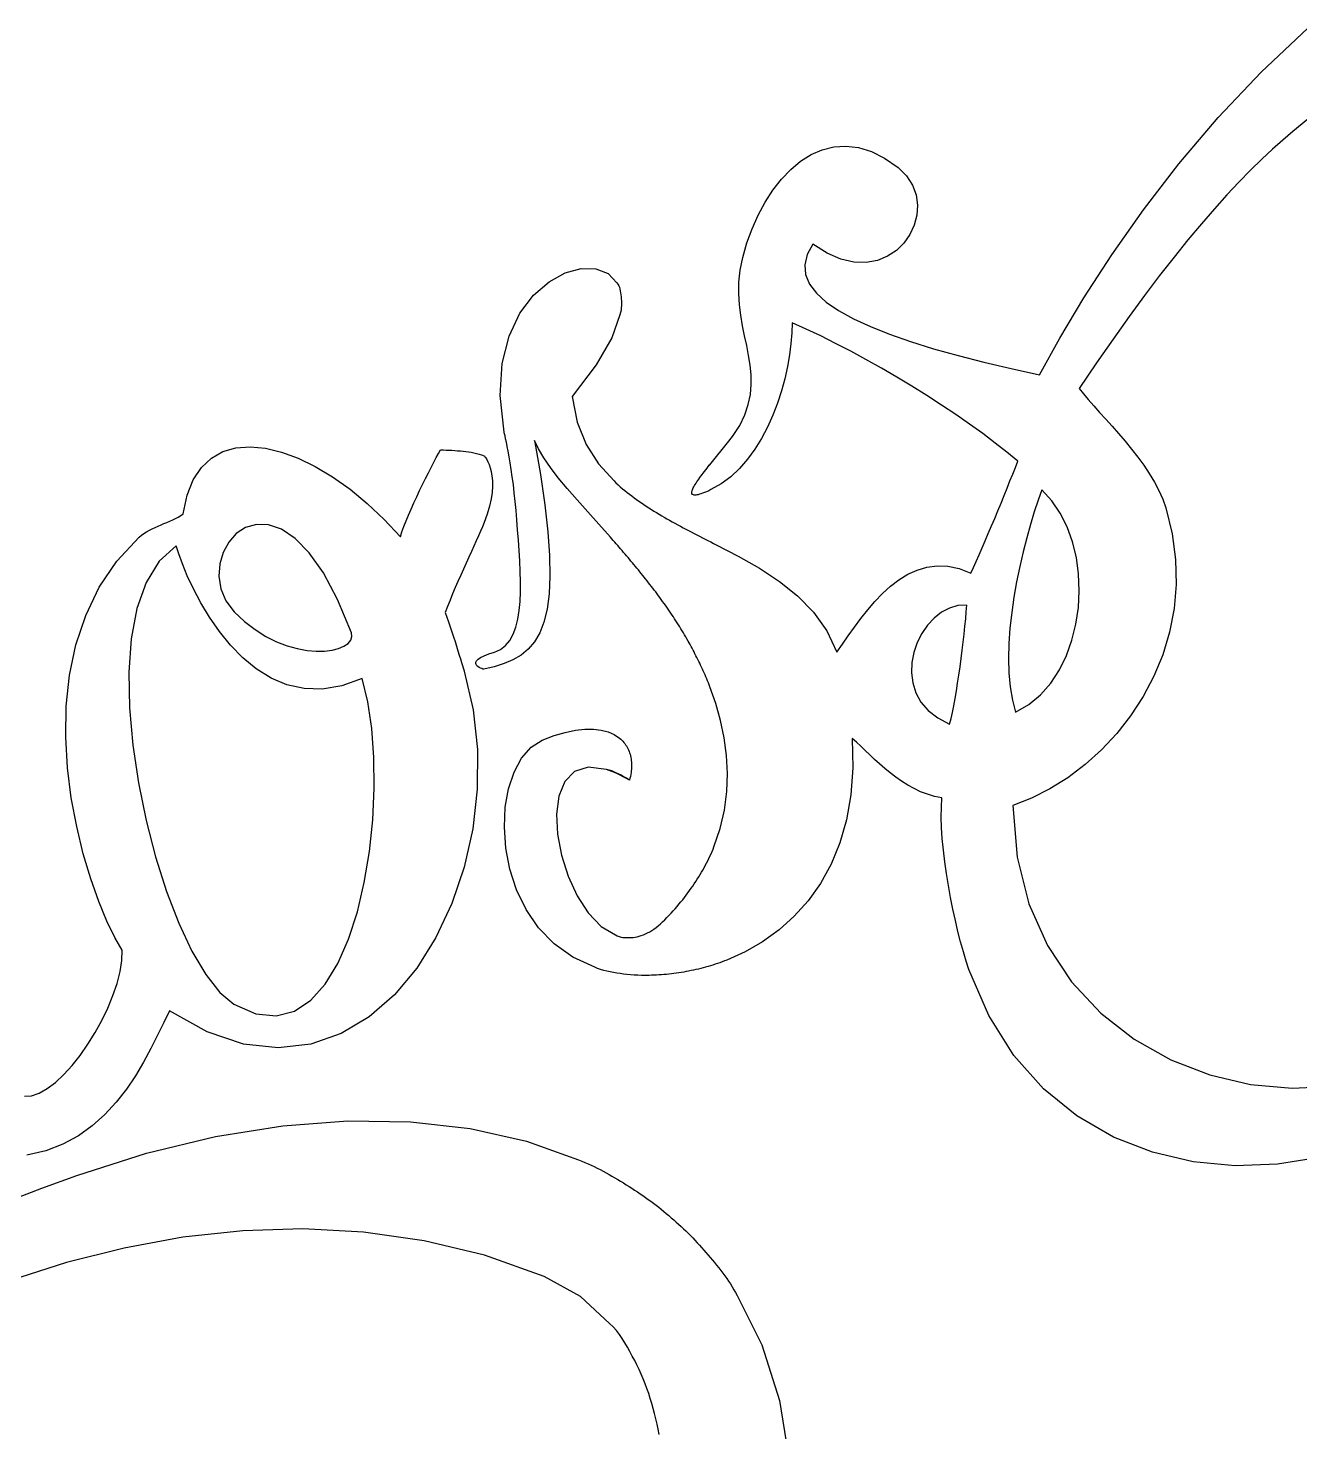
# Model space of a CAD drawing. Extents: x 23 to 503, y 214 to 344.
# Drawn here: x 122.5 to 176.7, y 262.5 to 322.3 of the extents above; entities that cross this region are included whole.
import ezdxf

# ---------------------------------------------------------------- set-up
doc = ezdxf.new("R2010")
doc.units = 0
doc.layers.add('Layer_1', color=7, linetype='CONTINUOUS')

msp = doc.modelspace()

# ---------------------------------------------------------------- linework, layer by layer
at = {"layer": 'Layer_1', "color": 1}
for points in [[(151.598418, 303.775517), (151.836388, 304.067753), (152.074982, 304.360842), (152.303548, 304.646842), (152.511444, 304.917808), (152.688016, 305.1658), (152.822616, 305.382873), (153.039868, 305.836061), (153.188046, 306.275997), (153.275978, 306.705352), (153.312487, 307.126797), (153.306391, 307.543004), (153.266521, 307.956644), (153.2017, 308.370391), (153.120753, 308.786914), (153.032497, 309.208886), (152.945761, 309.638978), (152.869369, 310.079863), (152.812143, 310.534211), (152.782908, 311.004695), (152.790471, 311.493986), (152.843687, 312.004755), (152.951363, 312.539675), (153.131545, 313.165316), (153.352551, 313.773475), (153.6123, 314.356882), (153.90872, 314.90827), (154.239736, 315.420366), (154.603275, 315.885902), (154.99726, 316.297608), (155.419617, 316.648214), (155.868271, 316.930449), (156.341149, 317.137045), (156.836172, 317.260731), (157.351267, 317.294238), (157.884362, 317.230295), (158.433381, 317.061634), (158.996247, 316.780982), (159.570886, 316.381073), (159.930798, 316.026876), (160.185227, 315.633422), (160.340003, 315.213421), (160.400972, 314.779583), (160.373963, 314.344616), (160.264819, 313.921229), (160.079377, 313.522133), (159.823472, 313.160035), (159.502943, 312.847647), (159.123626, 312.597676), (158.69136, 312.422832), (158.211983, 312.335825), (157.691331, 312.349363), (157.13524, 312.476157), (156.549547, 312.728915), (155.940094, 313.120347), (155.694163, 312.669692), (155.594132, 312.234975), (155.633028, 311.815704), (155.803877, 311.411387), (156.09971, 311.021533), (156.513553, 310.645652), (157.038435, 310.28325), (157.667381, 309.933838), (158.393424, 309.596923), (159.209585, 309.272013), (160.108897, 308.958619), (161.084387, 308.656247), (162.129083, 308.364408), (163.23601, 308.082608), (164.398198, 307.810357), (165.608675, 307.547164), (166.469348, 309.109194), (167.493834, 310.825951), (168.681442, 312.660852), (170.031478, 314.577314), (171.543249, 316.538752), (173.216068, 318.508585), (175.049239, 320.450227), (177.04207, 322.327098)], [(151.598418, 303.775517), (151.836388, 304.067753), (152.074982, 304.360842), (152.303548, 304.646842), (152.511444, 304.917808), (152.688016, 305.1658), (152.822616, 305.382873), (153.039868, 305.836061), (153.188046, 306.275997), (153.275978, 306.705352), (153.312487, 307.126797), (153.306391, 307.543004), (153.266521, 307.956644), (153.2017, 308.370391), (153.120753, 308.786914), (153.032497, 309.208886), (152.945761, 309.638978), (152.869369, 310.079863), (152.812143, 310.534211), (152.782908, 311.004695), (152.790471, 311.493986), (152.843687, 312.004755), (152.951363, 312.539675), (153.131545, 313.165316), (153.352551, 313.773475), (153.6123, 314.356882), (153.90872, 314.90827), (154.239736, 315.420366), (154.603275, 315.885902), (154.99726, 316.297608), (155.419617, 316.648214), (155.868271, 316.930449), (156.341149, 317.137045), (156.836172, 317.260731), (157.351267, 317.294238), (157.884362, 317.230295), (158.433381, 317.061634), (158.996247, 316.780982), (159.570886, 316.381073), (159.930798, 316.026876), (160.185227, 315.633422), (160.340003, 315.213421), (160.400972, 314.779583), (160.373963, 314.344616), (160.264819, 313.921229), (160.079377, 313.522133), (159.823472, 313.160035), (159.502943, 312.847647), (159.123626, 312.597676), (158.69136, 312.422832), (158.211983, 312.335825), (157.691331, 312.349363), (157.13524, 312.476157), (156.549547, 312.728915), (155.940094, 313.120347), (155.694163, 312.669692), (155.594132, 312.234975), (155.633028, 311.815704), (155.803877, 311.411387), (156.09971, 311.021533), (156.513553, 310.645652), (157.038435, 310.28325), (157.667381, 309.933838), (158.393424, 309.596923), (159.209585, 309.272013), (160.108897, 308.958619), (161.084387, 308.656247), (162.129083, 308.364408), (163.23601, 308.082608), (164.398198, 307.810357), (165.608675, 307.547164), (166.469348, 309.109194), (167.493834, 310.825951), (168.681442, 312.660852), (170.031478, 314.577314), (171.543249, 316.538752), (173.216068, 318.508585), (175.049239, 320.450227), (177.04207, 322.327098)], [(177.047991, 318.440357), (176.405924, 317.911057), (175.980372, 317.552065), (175.538356, 317.159724), (175.079296, 316.73189), (174.602606, 316.266418), (174.107709, 315.761163), (173.59402, 315.213981), (173.060961, 314.622727), (172.50795, 313.985258), (171.934403, 313.299426), (171.339741, 312.56309), (170.723382, 311.774104), (170.084747, 310.930323), (169.423249, 310.029603), (168.738313, 309.069799), (168.029354, 308.048767), (167.29579, 306.964362), (167.476588, 306.732824), (167.68419, 306.484861), (167.91428, 306.22152), (168.162554, 305.943848), (168.424696, 305.652891), (168.6964, 305.349695), (168.97335, 305.035307), (169.251238, 304.710774), (169.525752, 304.377141), (169.792582, 304.035456), (170.047418, 303.686764), (170.285946, 303.332113), (170.503858, 302.972548), (170.696842, 302.609116), (170.860587, 302.242863), (170.990785, 301.874837), (171.263397, 300.764106), (171.406992, 299.673804), (171.429767, 298.608606), (171.339911, 297.573192), (171.145626, 296.572237), (170.855112, 295.61042), (170.476565, 294.692416), (170.018185, 293.822905), (169.488169, 293.006562), (168.894715, 292.248066), (168.246021, 291.552092), (167.550284, 290.92332), (166.815702, 290.366425), (166.050476, 289.886085), (165.262803, 289.486977), (164.460877, 289.173779), (164.648608, 286.977262), (165.153272, 284.990436), (165.939656, 283.21732), (166.97255, 281.661933), (168.216738, 280.328294), (169.637013, 279.220421), (171.198162, 278.342333), (172.864969, 277.69805), (174.602227, 277.29159), (176.374724, 277.126972), (178.147243, 277.208216)], [(177.047991, 318.440357), (176.405924, 317.911057), (175.980372, 317.552065), (175.538356, 317.159724), (175.079296, 316.73189), (174.602606, 316.266418), (174.107709, 315.761163), (173.59402, 315.213981), (173.060961, 314.622727), (172.50795, 313.985258), (171.934403, 313.299426), (171.339741, 312.56309), (170.723382, 311.774104), (170.084747, 310.930323), (169.423249, 310.029603), (168.738313, 309.069799), (168.029354, 308.048767), (167.29579, 306.964362), (167.476588, 306.732824), (167.68419, 306.484861), (167.91428, 306.22152), (168.162554, 305.943848), (168.424696, 305.652891), (168.6964, 305.349695), (168.97335, 305.035307), (169.251238, 304.710774), (169.525752, 304.377141), (169.792582, 304.035456), (170.047418, 303.686764), (170.285946, 303.332113), (170.503858, 302.972548), (170.696842, 302.609116), (170.860587, 302.242863), (170.990785, 301.874837), (171.263397, 300.764106), (171.406992, 299.673804), (171.429767, 298.608606), (171.339911, 297.573192), (171.145626, 296.572237), (170.855112, 295.61042), (170.476565, 294.692416), (170.018185, 293.822905), (169.488169, 293.006562), (168.894715, 292.248066), (168.246021, 291.552092), (167.550284, 290.92332), (166.815702, 290.366425), (166.050476, 289.886085), (165.262803, 289.486977), (164.460877, 289.173779), (164.648608, 286.977262), (165.153272, 284.990436), (165.939656, 283.21732), (166.97255, 281.661933), (168.216738, 280.328294), (169.637013, 279.220421), (171.198162, 278.342333), (172.864969, 277.69805), (174.602227, 277.29159), (176.374724, 277.126972), (178.147243, 277.208216)], [(147.307387, 300.6207), (146.816039, 301.173253), (146.341327, 301.703886), (145.890302, 302.21195), (145.470002, 302.696795), (145.087475, 303.157771), (144.749766, 303.594227), (144.463914, 304.005514), (144.236968, 304.390981), (144.075968, 304.749978), (144.322399, 303.294098), (144.508821, 301.99722), (144.63717, 300.849435), (144.709391, 299.840833), (144.727425, 298.961505), (144.693217, 298.201541), (144.608708, 297.551031), (144.475838, 297.000068), (144.296553, 296.53874), (144.072791, 296.157138), (143.806491, 295.845354), (143.499603, 295.593477), (143.154064, 295.391597), (142.77182, 295.229807), (142.354808, 295.098195), (141.904971, 294.986853), (141.89388, 294.990227), (141.864055, 295.000218), (141.820646, 295.01663), (141.768813, 295.039268), (141.713712, 295.067936), (141.660499, 295.102437), (141.614333, 295.142576), (141.580368, 295.188157), (141.563773, 295.238984), (141.569671, 295.294862), (141.603256, 295.355594), (141.669668, 295.420985), (141.774068, 295.490838), (141.921611, 295.564959), (142.117453, 295.64315), (142.366752, 295.725217), (142.623246, 295.83803), (142.839271, 296.005241), (143.017867, 296.22202), (143.162079, 296.48354), (143.274948, 296.784974), (143.359522, 297.121492), (143.418842, 297.488266), (143.455954, 297.880469), (143.473904, 298.293272), (143.475597, 298.721847), (143.464336, 299.161367), (143.443057, 299.607002), (143.414775, 300.053925), (143.382548, 300.497307), (143.349418, 300.932322), (143.318428, 301.354139), (143.287022, 301.759659), (143.251089, 302.148159), (143.211533, 302.518376), (143.169259, 302.86905), (143.125167, 303.198919), (143.080167, 303.506721), (143.035158, 303.791196), (142.99105, 304.051081), (142.948742, 304.285116), (142.909143, 304.492039), (142.873154, 304.670588), (142.841681, 304.819503), (142.815632, 304.937521), (142.795904, 305.023381), (142.783402, 305.075823), (142.779028, 305.093583), (142.606968, 306.662003), (142.691031, 308.029872), (142.986413, 309.198078), (143.448312, 310.167509), (144.03193, 310.939051), (144.69246, 311.513594), (145.385107, 311.892025), (146.065065, 312.075232), (146.687534, 312.064101), (147.207712, 311.859522), (147.580799, 311.462383)], [(147.307387, 300.6207), (146.816039, 301.173253), (146.341327, 301.703886), (145.890302, 302.21195), (145.470002, 302.696795), (145.087475, 303.157771), (144.749766, 303.594227), (144.463914, 304.005514), (144.236968, 304.390981), (144.075968, 304.749978), (144.322399, 303.294098), (144.508821, 301.99722), (144.63717, 300.849435), (144.709391, 299.840833), (144.727425, 298.961505), (144.693217, 298.201541), (144.608708, 297.551031), (144.475838, 297.000068), (144.296553, 296.53874), (144.072791, 296.157138), (143.806491, 295.845354), (143.499603, 295.593477), (143.154064, 295.391597), (142.77182, 295.229807), (142.354808, 295.098195), (141.904971, 294.986853), (141.89388, 294.990227), (141.864055, 295.000218), (141.820646, 295.01663), (141.768813, 295.039268), (141.713712, 295.067936), (141.660499, 295.102437), (141.614333, 295.142576), (141.580368, 295.188157), (141.563773, 295.238984), (141.569671, 295.294862), (141.603256, 295.355594), (141.669668, 295.420985), (141.774068, 295.490838), (141.921611, 295.564959), (142.117453, 295.64315), (142.366752, 295.725217), (142.623246, 295.83803), (142.839271, 296.005241), (143.017867, 296.22202), (143.162079, 296.48354), (143.274948, 296.784974), (143.359522, 297.121492), (143.418842, 297.488266), (143.455954, 297.880469), (143.473904, 298.293272), (143.475597, 298.721847), (143.464336, 299.161367), (143.443057, 299.607002), (143.414775, 300.053925), (143.382548, 300.497307), (143.349418, 300.932322), (143.318428, 301.354139), (143.287022, 301.759659), (143.251089, 302.148159), (143.211533, 302.518376), (143.169259, 302.86905), (143.125167, 303.198919), (143.080167, 303.506721), (143.035158, 303.791196), (142.99105, 304.051081), (142.948742, 304.285116), (142.909143, 304.492039), (142.873154, 304.670588), (142.841681, 304.819503), (142.815632, 304.937521), (142.795904, 305.023381), (142.783402, 305.075823), (142.779028, 305.093583), (142.606968, 306.662003), (142.691031, 308.029872), (142.986413, 309.198078), (143.448312, 310.167509), (144.03193, 310.939051), (144.69246, 311.513594), (145.385107, 311.892025), (146.065065, 312.075232), (146.687534, 312.064101), (147.207712, 311.859522), (147.580799, 311.462383)], [(147.706489, 310.093973), (147.369493, 309.124478), (146.706198, 307.965973), (145.671805, 306.619346), (145.890127, 305.528551), (146.275803, 304.577268), (146.8069, 303.74731), (147.461481, 303.020489)], [(147.706489, 310.093973), (147.369493, 309.124478), (146.706198, 307.965973), (145.671805, 306.619346), (145.890127, 305.528551), (146.275803, 304.577268), (146.8069, 303.74731), (147.461481, 303.020489)], [(151.81884, 300.296883), (152.753647, 299.806949), (153.658381, 299.292839), (154.511104, 298.736367), (155.289882, 298.119344), (155.972775, 297.423584), (156.537846, 296.630898), (156.963164, 295.723099), (157.198608, 296.0598), (157.447132, 296.416191), (157.709416, 296.784446), (157.986137, 297.156738), (158.277975, 297.525242), (158.585608, 297.88213), (158.909712, 298.219576), (159.250973, 298.529755), (159.610061, 298.804839), (159.987657, 299.037002), (160.384442, 299.218418), (160.801092, 299.34126), (161.238288, 299.397701), (161.696708, 299.379917), (162.177027, 299.28008), (162.679928, 299.090363), (162.790079, 299.330085), (162.906989, 299.59001), (163.029629, 299.867468), (163.156965, 300.159792), (163.287972, 300.464314), (163.421619, 300.778365), (163.556874, 301.099278), (163.692707, 301.424385), (163.828092, 301.751017), (163.961995, 302.076506), (164.09339, 302.398185), (164.221242, 302.713385), (164.344522, 303.019439), (164.462206, 303.313677), (164.573258, 303.593433), (164.67665, 303.856038), (164.21529, 304.240572), (163.716425, 304.634391), (163.184098, 305.035062), (162.622349, 305.440153), (162.035219, 305.847233), (161.426751, 306.25387), (160.800991, 306.657631), (160.161978, 307.056085), (159.51375, 307.4468), (158.860357, 307.827344), (158.205836, 308.195285), (157.554233, 308.548192), (156.909584, 308.883631), (156.275938, 309.199173), (155.657333, 309.492384), (155.057811, 309.760832), (155.044264, 309.334261), (155.006271, 308.876489), (154.943282, 308.393686), (154.854741, 307.892025), (154.740085, 307.377676), (154.598759, 306.856811), (154.430202, 306.335601), (154.233857, 305.820216), (154.009166, 305.316829), (153.755567, 304.83161), (153.472504, 304.370731), (153.159415, 303.940363), (152.815747, 303.546676), (152.440936, 303.195843), (152.034426, 302.894034), (151.595658, 302.647421)], [(151.81884, 300.296883), (152.753647, 299.806949), (153.658381, 299.292839), (154.511104, 298.736367), (155.289882, 298.119344), (155.972775, 297.423584), (156.537846, 296.630898), (156.963164, 295.723099), (157.198608, 296.0598), (157.447132, 296.416191), (157.709416, 296.784446), (157.986137, 297.156738), (158.277975, 297.525242), (158.585608, 297.88213), (158.909712, 298.219576), (159.250973, 298.529755), (159.610061, 298.804839), (159.987657, 299.037002), (160.384442, 299.218418), (160.801092, 299.34126), (161.238288, 299.397701), (161.696708, 299.379917), (162.177027, 299.28008), (162.679928, 299.090363), (162.790079, 299.330085), (162.906989, 299.59001), (163.029629, 299.867468), (163.156965, 300.159792), (163.287972, 300.464314), (163.421619, 300.778365), (163.556874, 301.099278), (163.692707, 301.424385), (163.828092, 301.751017), (163.961995, 302.076506), (164.09339, 302.398185), (164.221242, 302.713385), (164.344522, 303.019439), (164.462206, 303.313677), (164.573258, 303.593433), (164.67665, 303.856038), (164.21529, 304.240572), (163.716425, 304.634391), (163.184098, 305.035062), (162.622349, 305.440153), (162.035219, 305.847233), (161.426751, 306.25387), (160.800991, 306.657631), (160.161978, 307.056085), (159.51375, 307.4468), (158.860357, 307.827344), (158.205836, 308.195285), (157.554233, 308.548192), (156.909584, 308.883631), (156.275938, 309.199173), (155.657333, 309.492384), (155.057811, 309.760832), (155.044264, 309.334261), (155.006271, 308.876489), (154.943282, 308.393686), (154.854741, 307.892025), (154.740085, 307.377676), (154.598759, 306.856811), (154.430202, 306.335601), (154.233857, 305.820216), (154.009166, 305.316829), (153.755567, 304.83161), (153.472504, 304.370731), (153.159415, 303.940363), (152.815747, 303.546676), (152.440936, 303.195843), (152.034426, 302.894034), (151.595658, 302.647421)], [(122.326877, 276.783518), (122.631101, 276.803), (122.956391, 276.914142), (123.296985, 277.107881), (123.647121, 277.375153), (124.00103, 277.706894), (124.352956, 278.094042), (124.697129, 278.527532), (125.027789, 278.9983), (125.33917, 279.497284), (125.62551, 280.01542), (125.881048, 280.543644), (126.100016, 281.072893), (126.276656, 281.594103), (126.405197, 282.09821), (126.479884, 282.576152), (126.494955, 283.018864), (126.180523, 283.555386), (125.841565, 284.252731), (125.493611, 285.092544), (125.152184, 286.056468), (124.832813, 287.126148), (124.551025, 288.283225), (124.322343, 289.509344), (124.162301, 290.786149), (124.086417, 292.095282), (124.110236, 293.418388), (124.249259, 294.73711), (124.519024, 296.03309), (124.935059, 297.287974), (125.512889, 298.483403), (126.268043, 299.601023), (127.216044, 300.622476), (127.315321, 300.706697), (127.421366, 300.783747), (127.533239, 300.854524), (127.65, 300.919928), (127.770709, 300.980856), (127.894433, 301.038208), (128.020228, 301.092882), (128.147157, 301.145777), (128.274278, 301.197791), (128.400658, 301.249824), (128.525352, 301.302773), (128.647424, 301.357538), (128.765932, 301.415016), (128.879944, 301.476107), (128.988512, 301.54171), (129.090705, 301.612723), (129.259276, 302.408412), (129.52191, 303.066923), (129.870166, 303.593169), (130.295613, 303.99206), (130.789815, 304.26851), (131.34434, 304.427429), (131.950756, 304.473729), (132.600624, 304.412323), (133.285512, 304.248122), (133.996986, 303.986039), (134.726612, 303.630984), (135.465955, 303.18787), (136.206583, 302.661609), (136.940061, 302.057112), (137.657953, 301.379291), (138.351827, 300.633059), (138.420365, 300.845205), (138.502173, 301.072765), (138.595504, 301.31301), (138.698602, 301.563213), (138.809719, 301.820646), (138.927103, 302.082583), (139.049004, 302.346295), (139.173667, 302.609056), (139.299343, 302.868136), (139.424283, 303.120811), (139.546731, 303.364351), (139.664937, 303.596028), (139.777154, 303.813117), (139.881624, 304.012889), (139.9766, 304.192617), (140.06033, 304.349573), (140.185227, 304.343022), (140.308965, 304.336774), (140.431554, 304.330495), (140.553, 304.323851), (140.673311, 304.31651), (140.792496, 304.308137), (140.910561, 304.298397), (141.027514, 304.286956), (141.143363, 304.27348), (141.258118, 304.257636), (141.371783, 304.239091), (141.484367, 304.21751), (141.595879, 304.192561), (141.706326, 304.163909), (141.815716, 304.131219), (141.924055, 304.094159), (141.932832, 304.084093), (141.956849, 304.053607), (141.992581, 304.002279), (142.036515, 303.929683), (142.085136, 303.835392), (142.134931, 303.718982), (142.182387, 303.580029), (142.223987, 303.418105), (142.256219, 303.232787), (142.27558, 303.023648), (142.278543, 302.790264), (142.261582, 302.532208), (142.221198, 302.249057), (142.153874, 301.940384), (142.056096, 301.605765), (141.924351, 301.244774), (141.852114, 301.06879), (141.771116, 300.878946), (141.682337, 300.676392), (141.586749, 300.462274), (141.485324, 300.23774), (141.379039, 300.003938), (141.268868, 299.762015), (141.155781, 299.51312), (141.040756, 299.258399), (140.924768, 298.999002), (140.808786, 298.736075), (140.693792, 298.470766), (140.580751, 298.204223), (140.470644, 297.937594), (140.364441, 297.672027), (140.263121, 297.408668), (140.333798, 297.213514), (140.405248, 297.010049), (140.476729, 296.801157), (140.547511, 296.589722), (140.616853, 296.378628), (140.684024, 296.170759), (140.748289, 295.968999), (140.808913, 295.776233), (140.865157, 295.595344), (140.916287, 295.429216), (140.96157, 295.280734), (141.000266, 295.152781), (141.031646, 295.048242), (141.054957, 294.97), (141.069492, 294.92094), (141.074487, 294.903946), (141.074493, 294.903946), (141.074496, 294.903946), (141.074501, 294.903946), (141.074504, 294.903946), (141.07451, 294.903946), (141.074513, 294.903946), (141.074518, 294.903946), (141.074524, 294.903946), (141.074527, 294.903946), (141.074532, 294.903946), (141.074535, 294.903946), (141.074541, 294.903946), (141.074544, 294.903946), (141.074549, 294.903946), (141.074552, 294.903946), (141.074524, 294.903948)], [(122.326877, 276.783518), (122.631101, 276.803), (122.956391, 276.914142), (123.296985, 277.107881), (123.647121, 277.375153), (124.00103, 277.706894), (124.352956, 278.094042), (124.697129, 278.527532), (125.027789, 278.9983), (125.33917, 279.497284), (125.62551, 280.01542), (125.881048, 280.543644), (126.100016, 281.072893), (126.276656, 281.594103), (126.405197, 282.09821), (126.479884, 282.576152), (126.494955, 283.018864), (126.180523, 283.555386), (125.841565, 284.252731), (125.493611, 285.092544), (125.152184, 286.056468), (124.832813, 287.126148), (124.551025, 288.283225), (124.322343, 289.509344), (124.162301, 290.786149), (124.086417, 292.095282), (124.110236, 293.418388), (124.249259, 294.73711), (124.519024, 296.03309), (124.935059, 297.287974), (125.512889, 298.483403), (126.268043, 299.601023), (127.216044, 300.622476), (127.315321, 300.706697), (127.421366, 300.783747), (127.533239, 300.854524), (127.65, 300.919928), (127.770709, 300.980856), (127.894433, 301.038208), (128.020228, 301.092882), (128.147157, 301.145777), (128.274278, 301.197791), (128.400658, 301.249824), (128.525352, 301.302773), (128.647424, 301.357538), (128.765932, 301.415016), (128.879944, 301.476107), (128.988512, 301.54171), (129.090705, 301.612723), (129.259276, 302.408412), (129.52191, 303.066923), (129.870166, 303.593169), (130.295613, 303.99206), (130.789815, 304.26851), (131.34434, 304.427429), (131.950756, 304.473729), (132.600624, 304.412323), (133.285512, 304.248122), (133.996986, 303.986039), (134.726612, 303.630984), (135.465955, 303.18787), (136.206583, 302.661609), (136.940061, 302.057112), (137.657953, 301.379291), (138.351827, 300.633059), (138.420365, 300.845205), (138.502173, 301.072765), (138.595504, 301.31301), (138.698602, 301.563213), (138.809719, 301.820646), (138.927103, 302.082583), (139.049004, 302.346295), (139.173667, 302.609056), (139.299343, 302.868136), (139.424283, 303.120811), (139.546731, 303.364351), (139.664937, 303.596028), (139.777154, 303.813117), (139.881624, 304.012889), (139.9766, 304.192617), (140.06033, 304.349573), (140.185227, 304.343022), (140.308965, 304.336774), (140.431554, 304.330495), (140.553, 304.323851), (140.673311, 304.31651), (140.792496, 304.308137), (140.910561, 304.298397), (141.027514, 304.286956), (141.143363, 304.27348), (141.258118, 304.257636), (141.371783, 304.239091), (141.484367, 304.21751), (141.595879, 304.192561), (141.706326, 304.163909), (141.815716, 304.131219), (141.924055, 304.094159), (141.932832, 304.084093), (141.956849, 304.053607), (141.992581, 304.002279), (142.036515, 303.929683), (142.085136, 303.835392), (142.134931, 303.718982), (142.182387, 303.580029), (142.223987, 303.418105), (142.256219, 303.232787), (142.27558, 303.023648), (142.278543, 302.790264), (142.261582, 302.532208), (142.221198, 302.249057), (142.153874, 301.940384), (142.056096, 301.605765), (141.924351, 301.244774), (141.852114, 301.06879), (141.771116, 300.878946), (141.682337, 300.676392), (141.586749, 300.462274), (141.485324, 300.23774), (141.379039, 300.003938), (141.268868, 299.762015), (141.155781, 299.51312), (141.040756, 299.258399), (140.924768, 298.999002), (140.808786, 298.736075), (140.693792, 298.470766), (140.580751, 298.204223), (140.470644, 297.937594), (140.364441, 297.672027), (140.263121, 297.408668), (140.333798, 297.213514), (140.405248, 297.010049), (140.476729, 296.801157), (140.547511, 296.589722), (140.616853, 296.378628), (140.684024, 296.170759), (140.748289, 295.968999), (140.808913, 295.776233), (140.865157, 295.595344), (140.916287, 295.429216), (140.96157, 295.280734), (141.000266, 295.152781), (141.031646, 295.048242), (141.054957, 294.97), (141.069492, 294.92094), (141.074487, 294.903946), (141.074493, 294.903946), (141.074496, 294.903946), (141.074501, 294.903946), (141.074504, 294.903946), (141.07451, 294.903946), (141.074513, 294.903946), (141.074518, 294.903946), (141.074524, 294.903946), (141.074527, 294.903946), (141.074532, 294.903946), (141.074535, 294.903946), (141.074541, 294.903946), (141.074544, 294.903946), (141.074549, 294.903946), (141.074552, 294.903946), (141.074524, 294.903948)], [(164.586104, 293.155229), (165.151246, 293.486035), (165.650582, 293.904565), (166.084055, 294.399497), (166.45161, 294.959511), (166.75319, 295.573285), (166.988741, 296.229497), (167.158207, 296.916827), (167.261526, 297.623953), (167.298649, 298.339554), (167.269513, 299.052309), (167.174065, 299.750896), (167.01225, 300.423995), (166.784012, 301.060283), (166.48929, 301.648439), (166.128028, 302.177143), (165.700177, 302.635073), (165.543648, 302.19234), (165.382496, 301.700312), (165.220196, 301.165274), (165.060221, 300.59351), (164.906046, 299.991304), (164.761139, 299.364941), (164.62898, 298.720705), (164.513034, 298.064881), (164.416782, 297.403753), (164.343695, 296.743605), (164.297244, 296.090722), (164.280904, 295.451388), (164.298147, 294.831887), (164.352447, 294.238504), (164.447276, 293.677523), (164.586104, 293.155229)], [(164.586104, 293.155229), (165.151246, 293.486035), (165.650582, 293.904565), (166.084055, 294.399497), (166.45161, 294.959511), (166.75319, 295.573285), (166.988741, 296.229497), (167.158207, 296.916827), (167.261526, 297.623953), (167.298649, 298.339554), (167.269513, 299.052309), (167.174065, 299.750896), (167.01225, 300.423995), (166.784012, 301.060283), (166.48929, 301.648439), (166.128028, 302.177143), (165.700177, 302.635073), (165.543648, 302.19234), (165.382496, 301.700312), (165.220196, 301.165274), (165.060221, 300.59351), (164.906046, 299.991304), (164.761139, 299.364941), (164.62898, 298.720705), (164.513034, 298.064881), (164.416782, 297.403753), (164.343695, 296.743605), (164.297244, 296.090722), (164.280904, 295.451388), (164.298147, 294.831887), (164.352447, 294.238504), (164.447276, 293.677523), (164.586104, 293.155229)], [(136.264752, 296.545423), (135.677094, 297.969823), (135.073966, 299.099418), (134.466547, 299.958286), (133.866018, 300.570502), (133.283551, 300.960144), (132.73033, 301.151288), (132.217535, 301.16801), (131.756339, 301.034387), (131.357926, 300.774497), (131.033469, 300.412415), (130.794153, 299.972217), (130.651154, 299.477981), (130.615648, 298.953784), (130.698816, 298.4237), (130.911837, 297.911808), (131.26589, 297.442184), (131.709544, 297.027548), (132.162962, 296.679255), (132.620298, 296.393333), (133.075711, 296.165812), (133.523366, 295.99272), (133.957416, 295.870087), (134.372023, 295.793943), (134.761345, 295.760316), (135.119542, 295.765235), (135.44077, 295.80473), (135.719193, 295.874829), (135.948965, 295.971563), (136.12425, 296.09096), (136.239202, 296.22905), (136.287984, 296.381861), (136.264757, 296.545422), (136.264752, 296.545423)], [(136.264752, 296.545423), (135.677094, 297.969823), (135.073966, 299.099418), (134.466547, 299.958286), (133.866018, 300.570502), (133.283551, 300.960144), (132.73033, 301.151288), (132.217535, 301.16801), (131.756339, 301.034387), (131.357926, 300.774497), (131.033469, 300.412415), (130.794153, 299.972217), (130.651154, 299.477981), (130.615648, 298.953784), (130.698816, 298.4237), (130.911837, 297.911808), (131.26589, 297.442184), (131.709544, 297.027548), (132.162962, 296.679255), (132.620298, 296.393333), (133.075711, 296.165812), (133.523366, 295.99272), (133.957416, 295.870087), (134.372023, 295.793943), (134.761345, 295.760316), (135.119542, 295.765235), (135.44077, 295.80473), (135.719193, 295.874829), (135.948965, 295.971563), (136.12425, 296.09096), (136.239202, 296.22905), (136.287984, 296.381861), (136.264757, 296.545422), (136.264752, 296.545423)], [(128.799268, 300.253471), (128.067221, 299.594879), (127.511621, 298.689882), (127.119947, 297.575203), (126.879689, 296.287565), (126.778326, 294.863691), (126.803331, 293.340305), (126.942209, 291.75413), (127.182434, 290.141889), (127.511488, 288.540307), (127.916858, 286.986105), (128.386022, 285.516007), (128.906465, 284.166738), (129.465674, 282.975019), (130.051127, 281.977575), (130.650313, 281.211129), (131.250713, 280.712404), (132.196546, 280.301362), (133.05908, 280.213741), (133.838919, 280.416779), (134.536677, 280.877719), (135.152968, 281.5638), (135.6884, 282.442264), (136.143588, 283.480351), (136.519141, 284.645303), (136.815669, 285.904359), (137.033785, 287.224761), (137.1741, 288.573749), (137.237224, 289.918564), (137.223762, 291.226448), (137.134343, 292.46464), (136.969568, 293.600381), (136.730049, 294.600912), (135.852645, 294.279366), (135.024475, 294.139671), (134.245892, 294.162139), (133.517251, 294.327084), (132.838915, 294.614819), (132.211236, 295.005656), (131.634574, 295.479908), (131.109285, 296.017887), (130.635725, 296.599908), (130.214254, 297.206282), (129.845226, 297.817323), (129.528999, 298.413342), (129.265931, 298.974654), (129.056381, 299.481571), (128.900702, 299.914405), (128.799251, 300.25347), (128.799268, 300.253471)], [(128.799268, 300.253471), (128.067221, 299.594879), (127.511621, 298.689882), (127.119947, 297.575203), (126.879689, 296.287565), (126.778326, 294.863691), (126.803331, 293.340305), (126.942209, 291.75413), (127.182434, 290.141889), (127.511488, 288.540307), (127.916858, 286.986105), (128.386022, 285.516007), (128.906465, 284.166738), (129.465674, 282.975019), (130.051127, 281.977575), (130.650313, 281.211129), (131.250713, 280.712404), (132.196546, 280.301362), (133.05908, 280.213741), (133.838919, 280.416779), (134.536677, 280.877719), (135.152968, 281.5638), (135.6884, 282.442264), (136.143588, 283.480351), (136.519141, 284.645303), (136.815669, 285.904359), (137.033785, 287.224761), (137.1741, 288.573749), (137.237224, 289.918564), (137.223762, 291.226448), (137.134343, 292.46464), (136.969568, 293.600381), (136.730049, 294.600912), (135.852645, 294.279366), (135.024475, 294.139671), (134.245892, 294.162139), (133.517251, 294.327084), (132.838915, 294.614819), (132.211236, 295.005656), (131.634574, 295.479908), (131.109285, 296.017887), (130.635725, 296.599908), (130.214254, 297.206282), (129.845226, 297.817323), (129.528999, 298.413342), (129.265931, 298.974654), (129.056381, 299.481571), (128.900702, 299.914405), (128.799251, 300.25347), (128.799268, 300.253471)], [(161.772702, 292.650051), (161.831085, 292.887035), (161.889333, 293.150092), (161.947106, 293.435922), (162.004073, 293.74122), (162.059899, 294.062685), (162.114244, 294.397014), (162.166774, 294.740904), (162.217156, 295.091053), (162.265055, 295.444157), (162.310132, 295.796915), (162.352056, 296.146023), (162.390486, 296.48818), (162.425092, 296.820081), (162.455535, 297.138426), (162.481472, 297.43991), (162.502582, 297.721232), (162.126888, 297.703979), (161.765169, 297.599681), (161.423864, 297.418428), (161.109406, 297.170309), (160.828234, 296.865414), (160.586778, 296.513833), (160.391481, 296.125655), (160.248772, 295.710972), (160.165093, 295.279871), (160.146862, 294.842445), (160.200543, 294.408781), (160.332558, 293.988969), (160.549342, 293.593101), (160.857334, 293.231265), (161.262963, 292.913552), (161.772673, 292.650051), (161.772702, 292.650051)], [(161.772702, 292.650051), (161.831085, 292.887035), (161.889333, 293.150092), (161.947106, 293.435922), (162.004073, 293.74122), (162.059899, 294.062685), (162.114244, 294.397014), (162.166774, 294.740904), (162.217156, 295.091053), (162.265055, 295.444157), (162.310132, 295.796915), (162.352056, 296.146023), (162.390486, 296.48818), (162.425092, 296.820081), (162.455535, 297.138426), (162.481472, 297.43991), (162.502582, 297.721232), (162.126888, 297.703979), (161.765169, 297.599681), (161.423864, 297.418428), (161.109406, 297.170309), (160.828234, 296.865414), (160.586778, 296.513833), (160.391481, 296.125655), (160.248772, 295.710972), (160.165093, 295.279871), (160.146862, 294.842445), (160.200543, 294.408781), (160.332558, 293.988969), (160.549342, 293.593101), (160.857334, 293.231265), (161.262963, 292.913552), (161.772673, 292.650051), (161.772702, 292.650051)], [(141.074524, 294.903948), (141.456749, 293.259873), (141.638184, 291.572746), (141.628503, 289.872905), (141.437337, 288.190687), (141.07436, 286.556428), (140.549238, 285.000466), (139.871622, 283.553138), (139.051182, 282.244782), (138.09757, 281.105735), (137.020452, 280.166333), (135.829489, 279.456914), (134.534334, 279.007815), (133.144658, 278.849373), (131.670112, 279.011926), (130.120362, 279.52581), (128.505066, 280.421362), (128.264031, 279.924608), (128.003757, 279.388157), (127.719193, 278.823896), (127.405285, 278.243715), (127.056986, 277.6595), (126.669238, 277.083141), (126.236998, 276.526526), (125.755208, 276.001542), (125.218817, 275.520078), (124.622777, 275.094022), (123.962036, 274.735262), (123.23154, 274.455686), (122.426239, 274.267183)], [(141.074524, 294.903948), (141.456749, 293.259873), (141.638184, 291.572746), (141.628503, 289.872905), (141.437337, 288.190687), (141.07436, 286.556428), (140.549238, 285.000466), (139.871622, 283.553138), (139.051182, 282.244782), (138.09757, 281.105735), (137.020452, 280.166333), (135.829489, 279.456914), (134.534334, 279.007815), (133.144658, 278.849373), (131.670112, 279.011926), (130.120362, 279.52581), (128.505066, 280.421362), (128.264031, 279.924608), (128.003757, 279.388157), (127.719193, 278.823896), (127.405285, 278.243715), (127.056986, 277.6595), (126.669238, 277.083141), (126.236998, 276.526526), (125.755208, 276.001542), (125.218817, 275.520078), (124.622777, 275.094022), (123.962036, 274.735262), (123.23154, 274.455686), (122.426239, 274.267183)], [(151.719853, 287.41235), (151.991469, 288.200495), (152.175134, 288.987606), (152.27742, 289.770921), (152.304908, 290.547674), (152.264166, 291.3151), (152.161779, 292.070435), (152.004316, 292.810914), (151.798356, 293.533772), (151.550474, 294.236245)], [(151.719853, 287.41235), (151.991469, 288.200495), (152.175134, 288.987606), (152.27742, 289.770921), (152.304908, 290.547674), (152.264166, 291.3151), (152.161779, 292.070435), (152.004316, 292.810914), (151.798356, 293.533772), (151.550474, 294.236245)], [(146.637906, 282.282614), (145.701049, 282.713873), (144.904824, 283.284978), (144.243964, 283.970996), (143.71322, 284.746994), (143.307325, 285.588038), (143.021027, 286.469196), (142.849067, 287.365535), (142.786187, 288.252122), (142.827127, 289.104024), (142.966629, 289.896307), (143.199437, 290.60404), (143.52029, 291.202288), (143.923933, 291.66612), (144.405107, 291.970601), (144.907418, 292.160905), (145.377448, 292.300306), (145.814395, 292.391225), (146.217471, 292.43608), (146.585869, 292.437294), (146.918801, 292.397281), (147.215468, 292.318463), (147.475067, 292.20326), (147.696809, 292.054091)], [(146.637906, 282.282614), (145.701049, 282.713873), (144.904824, 283.284978), (144.243964, 283.970996), (143.71322, 284.746994), (143.307325, 285.588038), (143.021027, 286.469196), (142.849067, 287.365535), (142.786187, 288.252122), (142.827127, 289.104024), (142.966629, 289.896307), (143.199437, 290.60404), (143.52029, 291.202288), (143.923933, 291.66612), (144.405107, 291.970601), (144.907418, 292.160905), (145.377448, 292.300306), (145.814395, 292.391225), (146.217471, 292.43608), (146.585869, 292.437294), (146.918801, 292.397281), (147.215468, 292.318463), (147.475067, 292.20326), (147.696809, 292.054091)], [(177.535846, 274.172661), (175.744364, 273.884899), (173.941568, 273.821419), (172.156461, 273.988937), (170.418049, 274.394169), (168.755342, 275.043833), (167.197343, 275.944645), (165.77306, 277.103323), (164.511502, 278.526583), (163.441671, 280.221142), (162.592574, 282.193718), (162.475982, 282.548741), (162.358671, 282.939529), (162.242068, 283.36133), (162.127602, 283.809396), (162.016705, 284.278975), (161.910804, 284.765319), (161.811332, 285.263676), (161.719714, 285.769297), (161.637382, 286.277431), (161.565762, 286.783329), (161.506289, 287.28224), (161.460389, 287.769415), (161.429491, 288.240102), (161.415013, 288.689553), (161.4184, 289.113016), (161.44109, 289.505743), (161.126816, 289.568933), (160.824195, 289.657583), (160.532888, 289.76894), (160.25256, 289.900253), (159.982874, 290.04877), (159.723489, 290.21174), (159.474075, 290.38641), (159.234291, 290.570029), (159.003797, 290.759845), (158.782264, 290.953107), (158.569347, 291.147061), (158.364713, 291.338958), (158.168027, 291.526044), (157.978949, 291.705569), (157.797142, 291.87478), (157.622271, 292.030926), (157.646345, 290.791976), (157.56025, 289.63822), (157.371435, 288.56878), (157.087341, 287.582779), (156.715409, 286.679338), (156.263075, 285.857579), (155.737783, 285.116624), (155.14697, 284.455597), (154.498077, 283.873617), (153.798544, 283.369808), (153.055811, 282.943291), (152.277315, 282.593189)], [(177.535846, 274.172661), (175.744364, 273.884899), (173.941568, 273.821419), (172.156461, 273.988937), (170.418049, 274.394169), (168.755342, 275.043833), (167.197343, 275.944645), (165.77306, 277.103323), (164.511502, 278.526583), (163.441671, 280.221142), (162.592574, 282.193718), (162.475982, 282.548741), (162.358671, 282.939529), (162.242068, 283.36133), (162.127602, 283.809396), (162.016705, 284.278975), (161.910804, 284.765319), (161.811332, 285.263676), (161.719714, 285.769297), (161.637382, 286.277431), (161.565762, 286.783329), (161.506289, 287.28224), (161.460389, 287.769415), (161.429491, 288.240102), (161.415013, 288.689553), (161.4184, 289.113016), (161.44109, 289.505743), (161.126816, 289.568933), (160.824195, 289.657583), (160.532888, 289.76894), (160.25256, 289.900253), (159.982874, 290.04877), (159.723489, 290.21174), (159.474075, 290.38641), (159.234291, 290.570029), (159.003797, 290.759845), (158.782264, 290.953107), (158.569347, 291.147061), (158.364713, 291.338958), (158.168027, 291.526044), (157.978949, 291.705569), (157.797142, 291.87478), (157.622271, 292.030926), (157.646345, 290.791976), (157.56025, 289.63822), (157.371435, 288.56878), (157.087341, 287.582779), (156.715409, 286.679338), (156.263075, 285.857579), (155.737783, 285.116624), (155.14697, 284.455597), (154.498077, 283.873617), (153.798544, 283.369808), (153.055811, 282.943291), (152.277315, 282.593189)], [(147.1415, 290.710785), (146.362634, 290.816956), (145.772875, 290.630552), (145.359704, 290.201511), (145.110618, 289.57977), (145.013107, 288.815268), (145.054656, 287.957942), (145.222762, 287.057732), (145.504908, 286.164574), (145.888591, 285.328407), (146.361297, 284.599168), (146.910515, 284.026797), (147.523739, 283.661231)], [(147.1415, 290.710785), (146.362634, 290.816956), (145.772875, 290.630552), (145.359704, 290.201511), (145.110618, 289.57977), (145.013107, 288.815268), (145.054656, 287.957942), (145.222762, 287.057732), (145.504908, 286.164574), (145.888591, 285.328407), (146.361297, 284.599168), (146.910515, 284.026797), (147.523739, 283.661231)], [(124.557115, 273.410609), (127.534447, 274.35844), (130.467365, 275.062901), (133.334763, 275.521995), (136.115538, 275.733728), (138.78858, 275.696104), (141.332785, 275.407126), (143.727049, 274.8648), (145.950265, 274.067129)], [(124.557115, 273.410609), (127.534447, 274.35844), (130.467365, 275.062901), (133.334763, 275.521995), (136.115538, 275.733728), (138.78858, 275.696104), (141.332785, 275.407126), (143.727049, 274.8648), (145.950265, 274.067129)], [(121.628941, 272.317686), (123.062579, 272.864992), (124.557107, 273.410603), (124.557115, 273.410609)], [(121.628941, 272.317686), (123.062579, 272.864992), (124.557107, 273.410603)], [(147.275999, 267.101278), (146.027688, 268.248006), (144.481307, 269.106023), (141.937068, 270.002429), (139.366966, 270.626035), (136.78382, 270.995679), (134.200443, 271.130196), (131.629652, 271.048425), (129.084262, 270.769202), (126.577093, 270.311366), (124.120958, 269.693751), (121.728676, 268.935197)], [(147.275999, 267.101278), (146.027688, 268.248006), (144.481307, 269.106023), (141.937068, 270.002429), (139.366966, 270.626035), (136.78382, 270.995679), (134.200443, 271.130196), (131.629652, 271.048425), (129.084262, 270.769202), (126.577093, 270.311366), (124.120958, 269.693751), (121.728676, 268.935197)], [(152.710535, 268.283083), (153.761925, 266.178752), (154.515634, 263.807104), (154.950555, 261.166139), (155.045582, 258.253865), (154.975935, 257.274317), (154.822629, 256.277813), (154.590931, 255.272438), (154.286102, 254.266285), (153.913408, 253.267441), (153.478117, 252.283993), (152.985495, 251.324025), (152.440804, 250.39563), (151.849311, 249.506895)], [(152.710535, 268.283083), (153.761925, 266.178752), (154.515634, 263.807104), (154.950555, 261.166139), (155.045582, 258.253865), (154.975935, 257.274317), (154.822629, 256.277813), (154.590931, 255.272438), (154.286102, 254.266285), (153.913408, 253.267441), (153.478117, 252.283993), (152.985495, 251.324025), (152.440804, 250.39563), (151.849311, 249.506895)]]:
    msp.add_lwpolyline(points, dxfattribs=at)
for points in [[(147.580799, 311.462383), (147.710745, 311.32406), (147.738552, 311.101688), (147.761991, 310.87357)], [(147.580799, 311.462383), (147.710745, 311.32406), (147.738552, 311.101688), (147.761991, 310.87357)], [(147.761991, 310.87357), (147.785444, 310.645453), (147.804423, 310.375715), (147.706489, 310.093973)], [(147.761991, 310.87357), (147.785444, 310.645453), (147.804423, 310.375715), (147.706489, 310.093973)], [(151.166943, 303.225372), (151.230364, 303.310601), (151.299215, 303.399943), (151.371721, 303.492075)], [(151.166943, 303.225372), (151.230364, 303.310601), (151.299215, 303.399943), (151.371721, 303.492075)], [(151.371721, 303.492075), (151.444223, 303.584207), (151.52011, 303.67935), (151.598418, 303.775517)], [(151.371721, 303.492075), (151.444223, 303.584207), (151.520381, 303.679129), (151.598418, 303.775517)], [(147.461481, 303.020489), (147.680827, 302.776936), (147.951077, 302.580438), (148.217605, 302.378618)], [(147.461481, 303.020489), (147.680827, 302.776936), (147.951077, 302.580438), (148.217605, 302.378618)], [(150.865741, 302.77395), (150.900353, 302.83743), (150.943942, 302.907671), (150.994734, 302.983349)], [(150.865741, 302.77395), (150.900353, 302.83743), (150.943942, 302.907671), (150.994734, 302.983349)], [(150.994734, 302.983349), (151.045525, 303.059028), (151.103519, 303.140143), (151.166943, 303.225372)], [(150.994734, 302.983349), (151.045525, 303.059028), (151.103519, 303.140143), (151.166943, 303.225372)], [(148.217605, 302.378618), (148.484136, 302.176799), (148.763931, 301.986106), (149.053341, 301.80351)], [(148.217605, 302.378618), (148.484136, 302.176799), (148.763931, 301.986106), (149.053341, 301.80351)], [(150.780002, 302.484792), (150.77162, 302.515933), (150.775741, 302.556483), (150.790614, 302.605117)], [(150.780002, 302.484792), (150.77162, 302.515933), (150.775741, 302.556483), (150.790614, 302.605117)], [(150.844552, 302.420919), (150.809325, 302.43192), (150.788401, 302.453651), (150.780002, 302.484792)], [(150.844552, 302.420919), (150.809325, 302.43192), (150.788401, 302.453651), (150.780002, 302.484792)], [(150.790614, 302.605117), (150.805487, 302.653751), (150.831129, 302.71047), (150.865741, 302.77395)], [(150.790614, 302.605117), (150.805487, 302.653751), (150.831129, 302.71047), (150.865741, 302.77395)], [(150.994912, 302.421427), (150.929306, 302.409638), (150.879779, 302.409907), (150.844552, 302.420919)], [(150.994912, 302.421427), (150.929306, 302.409638), (150.879779, 302.409907), (150.844552, 302.420919)], [(151.241732, 302.494285), (151.142198, 302.45706), (151.060517, 302.433215), (150.994912, 302.421427)], [(151.241732, 302.494285), (151.142198, 302.45706), (151.060517, 302.433215), (150.994912, 302.421427)], [(151.595658, 302.647421), (151.463347, 302.573054), (151.341263, 302.531509), (151.241732, 302.494285)], [(151.595658, 302.647421), (151.463347, 302.573054), (151.341263, 302.531509), (151.241732, 302.494285)], [(149.053341, 301.80351), (149.342752, 301.620913), (149.641772, 301.446412), (149.946749, 301.276976)], [(149.053341, 301.80351), (149.342752, 301.620913), (149.641772, 301.446412), (149.946749, 301.276976)], [(149.946749, 301.276976), (150.251727, 301.10754), (150.56266, 300.943168), (150.875896, 300.78083)], [(149.946749, 301.276976), (150.251727, 301.10754), (150.56266, 300.943168), (150.875896, 300.78083)], [(147.808332, 300.046879), (147.640534, 300.241625), (147.473828, 300.433526), (147.307387, 300.6207)], [(147.808332, 300.046879), (147.640534, 300.241625), (147.473828, 300.433526), (147.307387, 300.6207)], [(150.875896, 300.78083), (151.189128, 300.618491), (151.50603, 300.460827), (151.81884, 300.296883)], [(150.875896, 300.78083), (151.189128, 300.618491), (151.50603, 300.460827), (151.81884, 300.296883)], [(148.31183, 299.452438), (148.144357, 299.653949), (147.976133, 299.852132), (147.808332, 300.046879)], [(148.31183, 299.452438), (148.144357, 299.653949), (147.976133, 299.852132), (147.808332, 300.046879)], [(148.810836, 298.838029), (148.646032, 299.046088), (148.479307, 299.250927), (148.31183, 299.452438)], [(148.810836, 298.838029), (148.646032, 299.046088), (148.479307, 299.250927), (148.31183, 299.452438)], [(149.298304, 298.204301), (149.138521, 298.418691), (148.97564, 298.62997), (148.810836, 298.838029)], [(149.298304, 298.204301), (149.138521, 298.418691), (148.97564, 298.62997), (148.810836, 298.838029)], [(149.767194, 297.551904), (149.614777, 297.772409), (149.45809, 297.989911), (149.298304, 298.204301)], [(149.767194, 297.551904), (149.614777, 297.772409), (149.45809, 297.989911), (149.298304, 298.204301)], [(150.210458, 296.881489), (150.067758, 297.107892), (149.919611, 297.3314), (149.767194, 297.551904)], [(150.210458, 296.881489), (150.067758, 297.107892), (149.919611, 297.3314), (149.767194, 297.551904)], [(150.621055, 296.193706), (150.490417, 296.42579), (150.353161, 296.655087), (150.210458, 296.881489)], [(150.621055, 296.193706), (150.490417, 296.42579), (150.353161, 296.655087), (150.210458, 296.881489)], [(150.955248, 295.568977), (150.847185, 295.782153), (150.735419, 295.99055), (150.621055, 296.193706)], [(150.955248, 295.568977), (150.847185, 295.782153), (150.735419, 295.99055), (150.621055, 296.193706)], [(151.267247, 294.915569), (151.167677, 295.137844), (151.063311, 295.3558), (150.955248, 295.568977)], [(151.267247, 294.915569), (151.167677, 295.137844), (151.063311, 295.3558), (150.955248, 295.568977)], [(151.550474, 294.236245), (151.468283, 294.469169), (151.366815, 294.693293), (151.267247, 294.915569)], [(151.550474, 294.236245), (151.468283, 294.469169), (151.366815, 294.693293), (151.267247, 294.915569)], [(147.696809, 292.054091), (147.769126, 292.005443), (147.825395, 291.938603), (147.879892, 291.873376)], [(147.696809, 292.054091), (147.769126, 292.005443), (147.825395, 291.938603), (147.879892, 291.873376)], [(147.879892, 291.873376), (147.934389, 291.808148), (147.982311, 291.738066), (148.023524, 291.663533)], [(147.879892, 291.873376), (147.934389, 291.808148), (147.982311, 291.738066), (148.023524, 291.663533)], [(148.023524, 291.663533), (148.064736, 291.589), (148.099238, 291.510016), (148.126902, 291.426984)], [(148.023524, 291.663533), (148.064736, 291.589), (148.099238, 291.510016), (148.126902, 291.426984)], [(148.126902, 291.426984), (148.154559, 291.343951), (148.175387, 291.256871), (148.189233, 291.166146)], [(148.126902, 291.426984), (148.154559, 291.343951), (148.175387, 291.256871), (148.189233, 291.166146)], [(148.189233, 291.166146), (148.20309, 291.075421), (148.209948, 290.981051), (148.209722, 290.88344)], [(148.189233, 291.166146), (148.20309, 291.075421), (148.209948, 290.981051), (148.209722, 290.88344)], [(148.121977, 290.2621), (147.760159, 290.474296), (147.434029, 290.621083), (147.1415, 290.710785)], [(148.121977, 290.2621), (147.760159, 290.474296), (147.444669, 290.669458), (147.1415, 290.710785)], [(148.187568, 290.581285), (148.172977, 290.477594), (148.15117, 290.371065), (148.121977, 290.2621)], [(148.187568, 290.581285), (148.172977, 290.477594), (148.15117, 290.371065), (148.121977, 290.2621)], [(148.209722, 290.88344), (148.209491, 290.785829), (148.202159, 290.684976), (148.187568, 290.581285)], [(148.209722, 290.88344), (148.209491, 290.785829), (148.202159, 290.684976), (148.187568, 290.581285)], [(151.353706, 286.625938), (151.492241, 286.88748), (151.6276, 287.14466), (151.719853, 287.41235)], [(151.353706, 286.625938), (151.492241, 286.88748), (151.6276, 287.14466), (151.719853, 287.41235)], [(150.886456, 285.844023), (151.059789, 286.103605), (151.215172, 286.364397), (151.353706, 286.625938)], [(150.886456, 285.844023), (151.059789, 286.103605), (151.215172, 286.364397), (151.353706, 286.625938)], [(150.311527, 285.069369), (150.521848, 285.32607), (150.713127, 285.584441), (150.886456, 285.844023)], [(150.311527, 285.069369), (150.521848, 285.32607), (150.713127, 285.584441), (150.886456, 285.844023)], [(149.622341, 284.304742), (149.871842, 284.55764), (150.101207, 284.812669), (150.311527, 285.069369)], [(149.622341, 284.304742), (149.871842, 284.55764), (150.101207, 284.812669), (150.311527, 285.069369)], [(148.18846, 283.552408), (148.417224, 283.564473), (148.652487, 283.627651), (148.892161, 283.750265)], [(148.18846, 283.552408), (148.417224, 283.564473), (148.652487, 283.627651), (148.892161, 283.750265)], [(148.892161, 283.750265), (149.131838, 283.87288), (149.375927, 284.054931), (149.622341, 284.304742)], [(148.892161, 283.750265), (149.131838, 283.87288), (149.375927, 284.054931), (149.622341, 284.304742)], [(147.523739, 283.661231), (147.720287, 283.544061), (147.959693, 283.540343), (148.18846, 283.552408)], [(147.523739, 283.661231), (147.720287, 283.544061), (147.959693, 283.540343), (148.18846, 283.552408)], [(152.277315, 282.593189), (152.017976, 282.47656), (151.743334, 282.397653), (151.470501, 282.318623)], [(152.277315, 282.593189), (152.017976, 282.47656), (151.743334, 282.397653), (151.470501, 282.318623)], [(147.720645, 282.016134), (147.334834, 282.074727), (146.961561, 282.133627), (146.637906, 282.282614)], [(147.720645, 282.016134), (147.334834, 282.074727), (146.961561, 282.133627), (146.637906, 282.282614)], [(148.95453, 281.939365), (148.51746, 281.930565), (148.106457, 281.95754), (147.720645, 282.016134)], [(148.95453, 281.939365), (148.51746, 281.930565), (148.106457, 281.95754), (147.720645, 282.016134)], [(149.801667, 281.992589), (149.519874, 281.962746), (149.237082, 281.945053), (148.95453, 281.939365)], [(149.801667, 281.992589), (149.519874, 281.962746), (149.237082, 281.945053), (148.95453, 281.939365)], [(150.642805, 282.118716), (150.364252, 282.064426), (150.083461, 282.022432), (149.801667, 281.992589)], [(150.642805, 282.118716), (150.364252, 282.064426), (150.083461, 282.022432), (149.801667, 281.992589)], [(151.470501, 282.318623), (151.197668, 282.239593), (150.921356, 282.173006), (150.642805, 282.118716)], [(151.470501, 282.318623), (151.197668, 282.239593), (150.921356, 282.173006), (150.642805, 282.118716)], [(145.950265, 274.067129), (146.679164, 273.805607), (147.338677, 273.4069), (147.981329, 273.012118)], [(145.950265, 274.067129), (146.679164, 273.805607), (147.338677, 273.4069), (147.981329, 273.012118)], [(147.981329, 273.012118), (148.623977, 272.617335), (149.231085, 272.17933), (149.79913, 271.69777)], [(147.981329, 273.012118), (148.623977, 272.617335), (149.231085, 272.17933), (149.79913, 271.69777)], [(149.79913, 271.69777), (150.367176, 271.21621), (150.896162, 270.691094), (151.382569, 270.122091)], [(149.79913, 271.69777), (150.367176, 271.21621), (150.896162, 270.691094), (151.382569, 270.122091)], [(151.382569, 270.122091), (151.868973, 269.553087), (152.367228, 268.9702), (152.710535, 268.283083)], [(151.382569, 270.122091), (151.868973, 269.553087), (152.367228, 268.9702), (152.710535, 268.283083)], [(148.241825, 265.708757), (147.965233, 266.209128), (147.690414, 266.720585), (147.275999, 267.101278)], [(148.241825, 265.708757), (147.965233, 266.209128), (147.690414, 266.720585), (147.275999, 267.101278)], [(148.94076, 264.11336), (148.750534, 264.674203), (148.51842, 265.208388), (148.241825, 265.708757)], [(148.94076, 264.11336), (148.750534, 264.674203), (148.51842, 265.208388), (148.241825, 265.708757)], [(149.388384, 262.357997), (149.279331, 262.965012), (149.130986, 263.552514), (148.94076, 264.11336)], [(149.388384, 262.357997), (149.279331, 262.965012), (149.130986, 263.552514), (148.94076, 264.11336)]]:
    msp.add_open_spline(points, degree=3, dxfattribs=at)

doc.saveas('drawing.dxf')
